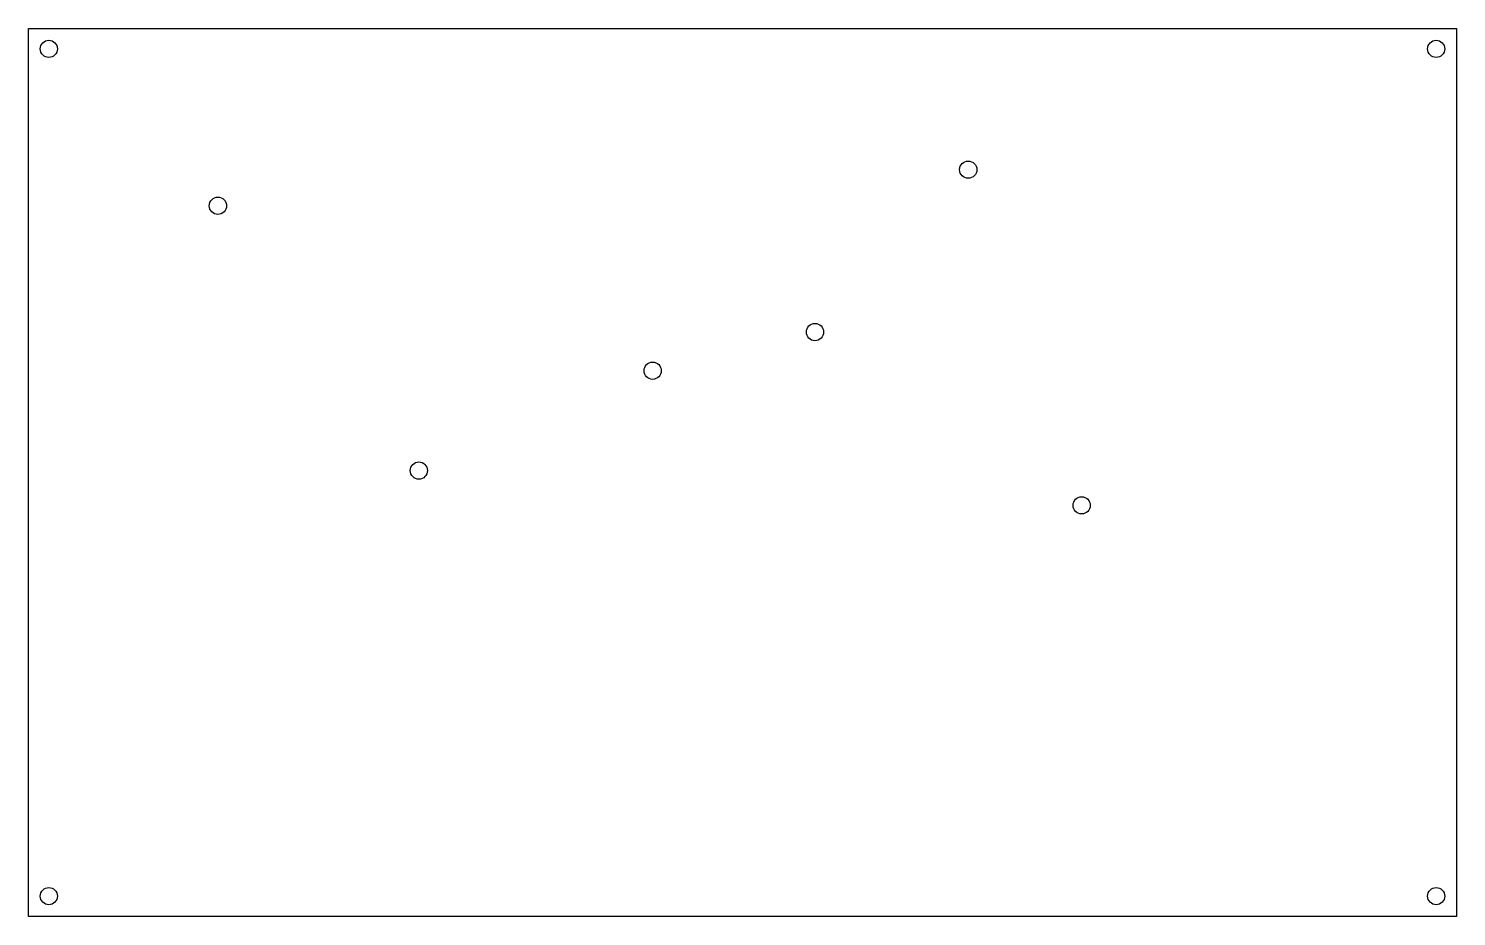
# Model space of a CAD drawing. Header units: millimetres. Extents: x 3 to 284, y 2 to 177.
import ezdxf

# ---------------------------------------------------------------- set-up
doc = ezdxf.new("R2010")
doc.units = ezdxf.units.MM
doc.layers.add('BoardOutLine', color=6, linetype='Continuous', true_color=0xff00ff)

msp = doc.modelspace()

# ---------------------------------------------------------------- linework, layer by layer
at = {"layer": 'BoardOutLine'}
msp.add_lwpolyline([(2.54, 177.04), (284.1, 177.04), (284.1, 2.04), (2.54, 2.04), (2.54, 177.04)], dxfattribs=at)
for centre in [(6.54, 173.04), (280.1, 173.04), (187.83, 149.23), (39.88, 142.11), (157.61, 117.22), (125.6, 109.6), (79.5, 89.92), (210.19, 83.06), (6.54, 6.04), (280.1, 6.04)]:
    msp.add_circle(centre, 1.7, dxfattribs=at)

doc.saveas('drawing.dxf')
